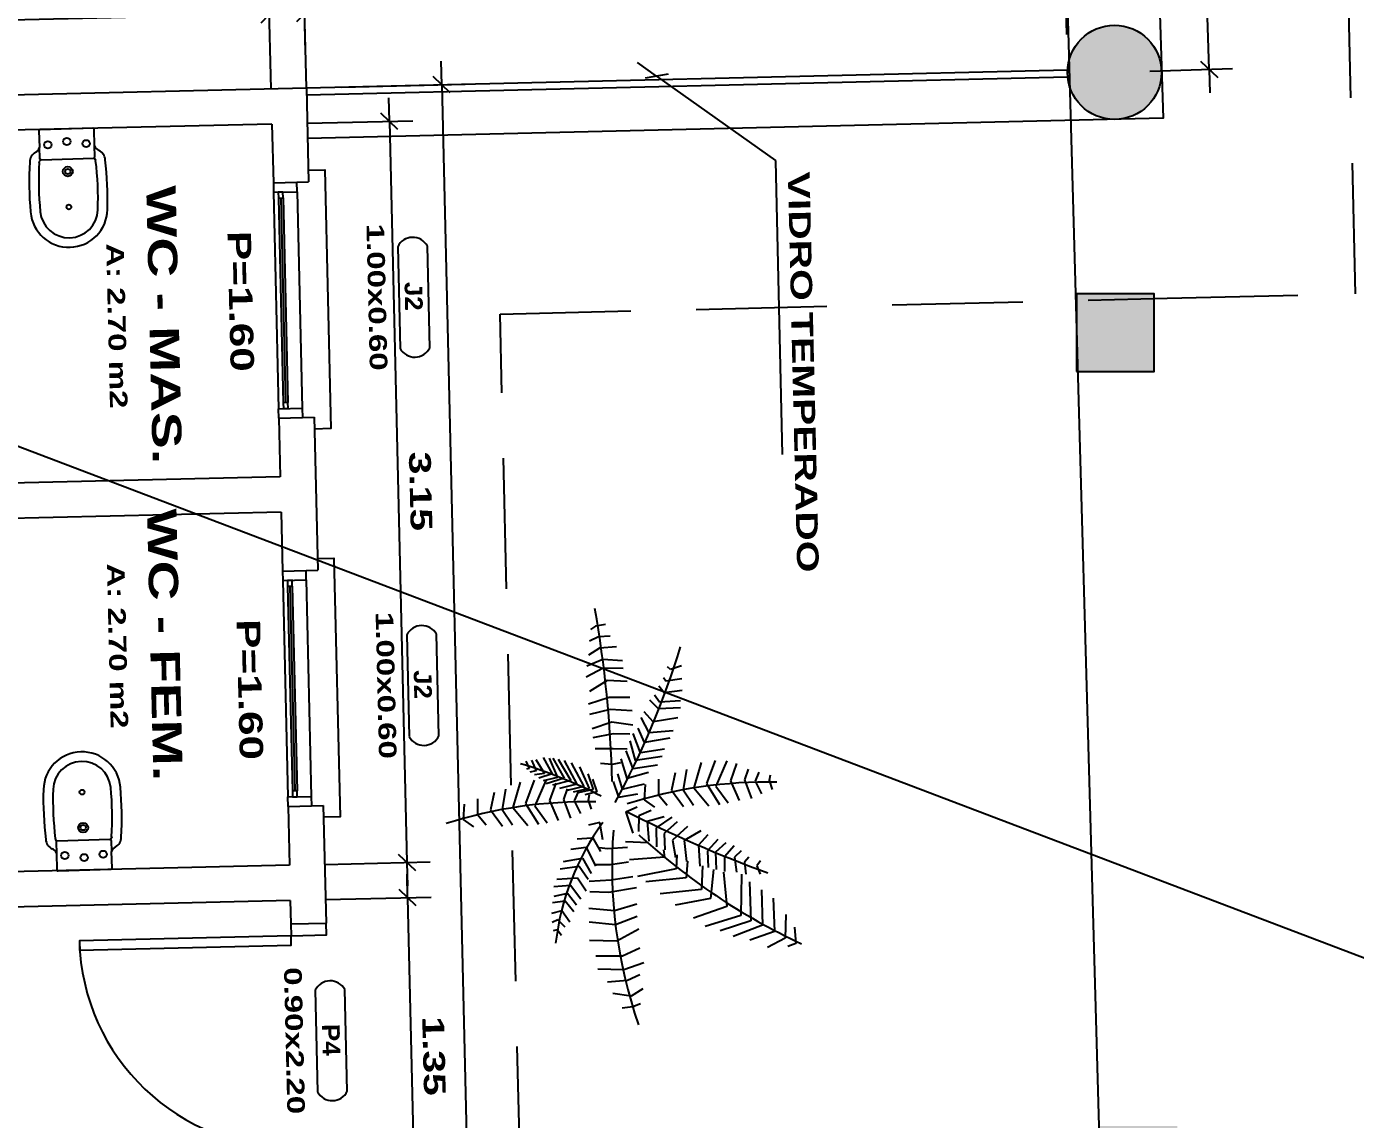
# Model space of a CAD drawing. Extents: x 346 to 515, y 162 to 297.
# Drawn here: x 480.33 to 485.98, y 224.28 to 228.92 of the extents above; entities that cross this region are included whole.
import ezdxf
from ezdxf.enums import TextEntityAlignment as Align
from ezdxf.xclip import XClip

# ---------------------------------------------------------------- set-up
doc = ezdxf.new("R2010")
doc.units = 0
doc.header["$LTSCALE"] = 35
doc.header["$XCLIPFRAME"] = 2
doc.linetypes.add('HIDDEN2', pattern=[4.7625, 3.175, -1.5875])
doc.layers.get('0').update_dxf_attribs({"linetype": 'CONTINUOUS'})
doc.layers.get('DEFPOINTS').update_dxf_attribs({"color": 2, "linetype": 'CONTINUOUS'})
for name, color, linetype in [('COBERTURA', 13, 'HIDDEN2'), ('COTA', 13, 'CONTINUOUS'), ('EQUIP', 7, 'CONTINUOUS'), ('ESPECARQ', 2, 'CONTINUOUS'), ('ESQUADRIA', 2, 'CONTINUOUS'), ('HACHURA', 13, 'CONTINUOUS'), ('L_DECA', 7, 'CONTINUOUS'), ('LPISO', 234, 'CONTINUOUS'), ('MOBIL_I', 10, 'CONTINUOUS'), ('NOVA-LINHA-PISO', 13, 'CONTINUOUS'), ('NOVO-PILARES', 1, 'CONTINUOUS'), ('PAREDE', 6, 'CONTINUOUS'), ('UNIDADE', 4, 'CONTINUOUS'), ('VEGET', 96, 'CONTINUOUS'), ('VIDRO', 5, 'CONTINUOUS')]:
    doc.layers.add(name, color=color, linetype=linetype)
doc.styles.add('REGUA100', font='cityb___.ttf', dxfattribs={"width": 1.4})
doc.styles.add('REGUA60', font='cityb___.ttf', dxfattribs={"width": 1.4})
doc.styles.add('REGUA80', font='cityb___.ttf', dxfattribs={"width": 1.4})
doc.dimstyles.get("Standard").update_dxf_attribs({"dimtxt": 0.18, "dimasz": 0.18, "dimexe": 0.18, "dimexo": 0.0625, "dimgap": 0.09, "dimtad": 0, "dimtih": 1, "dimtoh": 1, "dimdec": 4, "dimzin": 0, "dimdsep": 46, "dimtxsty": 'Standard', "dimcen": 0.09, "dimadec": 0, "dimazin": 0, "dimtfac": 1, "dimtdec": 4, "dimtofl": 0, "dimtmove": 0, "dimatfit": 3, "dimfxl": 1, "dimtolj": 1, "dimtzin": 0, "dimarcsym": 0})

# ---------------------------------------------------------------- blocks, each defined once
blk = doc.blocks.new('VGPALB_2')
at = {"color": 0}
for p, q in [((112.3, 152.9), (126.1, 153.8)), ((126.1, 153.8), (128.6, 146.8)), ((-13, 134.6), (-17.5, 135.6)), ((-5, 136.9), (-13, 134.6)), ((87.1, 135.3), (115.6, 135.8)), ((101.4, 145.9), (121.5, 144.6)), ((115.6, 135.8), (122.3, 114.7)), ((121.5, 144.6), (129, 129.6)), ((-12.5, 122.7), (-20, 126.1)), ((-1.6, 127.8), (-12.5, 122.7)), ((55.3, 125.2), (59.5, 122.1)), ((59.5, 122.1), (66.6, 124.8)), ((80, 125.7), (109.8, 125.7)), ((109.8, 125.7), (119, 100.6)), ((-13.9, 113.6), (-23, 116.9)), ((2.2, 119.2), (-13.9, 113.6)), ((51.9, 115.6), (56.1, 111.6)), ((72.9, 115.6), (106, 116)), ((106, 116), (113.9, 89.6)), ((-13.4, 101.8), (-28, 107.3)), ((3.7, 108.7), (-13.4, 101.8)), ((41.9, 103.2), (51.1, 94.9)), ((46.5, 109), (51.5, 103.2)), ((51.5, 103.2), (64.5, 104.6)), ((56.1, 111.6), (66.2, 112.5)), ((66.2, 109), (101.4, 107.6)), ((101.4, 107.6), (109.8, 76.9)), ((-30.5, 98.6), (-9.2, 88.9)), ((-11.4, 80.9), (6.5, 91.7)), ((-9.2, 88.9), (5.4, 99.1)), ((39.4, 96.2), (46.9, 87.4)), ((51.1, 94.9), (63.7, 94.4)), ((64.1, 93.6), (93.4, 95.8)), ((93.4, 95.8), (102.6, 67.2)), ((-31, 88.9), (-11.4, 80.9)), ((-8.2, 70), (7.6, 82.6)), ((32.2, 81.2), (40.6, 72.9)), ((36.4, 89.6), (45.6, 80.4)), ((45.6, 80.4), (59.9, 80.8)), ((46.9, 87.4), (61.6, 87.4)), ((61.6, 85.2), (86.3, 82.1)), ((86.3, 82.1), (91.3, 51.8)), ((-29.4, 76.9), (-8.2, 70)), ((-6.5, 60.9), (6.5, 69.4)), ((28.5, 75.1), (36.4, 61)), ((40.6, 72.9), (58.6, 73.8)), ((58.2, 76), (78.3, 74.7)), ((78.3, 74.7), (81.3, 39.5)), ((-112, 62.1), (-109, 52.7)), ((-100.9, 62.1), (-99.4, 48.4)), ((-91, 62.1), (-89.5, 46.8)), ((-82.3, 60.6), (-81.7, 42.6)), ((-76.4, 60.3), (-75.8, 41.7)), ((-68, 57.9), (-65.1, 36.8)), ((-23.9, 64.3), (-6.5, 60.9)), ((-6.5, 51.2), (7.6, 60.9)), ((24.7, 64.1), (36, 50.9)), ((36.4, 61), (54.4, 62.3)), ((54, 63.2), (68.3, 61.9)), ((68.3, 61.9), (70.8, 27.6)), ((-109, 52.7), (-111.4, 50.2)), ((-99.4, 48.4), (-102.3, 46.6)), ((-89.5, 46.8), (-95.3, 42.3)), ((-56.9, 53.6), (-55.7, 33.4)), ((-50.8, 50.8), (-47.6, 29.1)), ((-41.5, 45.9), (-38.8, 25.5)), ((-21.2, 54.6), (-6.5, 51.2)), ((-2.9, 40), (6, 47.2)), ((16.3, 50.9), (25.1, 37.3)), ((20.5, 55.3), (30.1, 43.9)), ((36, 50.9), (50.7, 53.1)), ((48.6, 54.4), (60.3, 53.6)), ((60.3, 53.6), (66.2, 20.6)), ((-81.7, 42.6), (-87.5, 38.6)), ((-75.8, 41.7), (-83.4, 34.6)), ((-65.1, 36.8), (-73.8, 29.4)), ((-35.4, 43.8), (-32.4, 21.2)), ((-28.1, 39.8), (-25.5, 19)), ((-16.3, 40.3), (-2.9, 40)), ((1.1, 27.8), (7.6, 36.3)), ((15.9, 44.3), (19.7, 29.8)), ((25.1, 37.3), (41.4, 37.3)), ((30.1, 43.9), (44, 44.3)), ((44, 43), (50.3, 43.9)), ((50.3, 43.9), (51.9, 14)), ((-55.7, 33.4), (-68.8, 26.7)), ((-47.6, 29.1), (-59.8, 23.9)), ((-38.8, 25.5), (-55.5, 19.6)), ((-22, 31.9), (-17.3, 13.8)), ((-8.3, 9.3), (-12.6, 28.2)), ((-12, 28.9), (1.1, 27.8)), ((10.4, 33.3), (14.6, 22.8)), ((14.6, 22.8), (28, 22.3)), ((19.7, 29.8), (36.4, 30.7)), ((37.7, 30.2), (36.4, 10.9)), ((139.5, 24.1), (145, 6.9)), ((161.7, 22.8), (167.6, 12.7)), ((-117.5, 12), (-118.9, -4.5)), ((-110.8, 12.6), (-111.7, -4.5)), ((-99.7, 15.7), (-100.9, -1.4)), ((-86, 17.5), (-86.6, 0.1)), ((-74.7, 19.3), (-76.4, 0.7)), ((-62.7, 19.6), (-65.4, 1.9)), ((-54.9, 16.9), (-55.7, 2.8)), ((-32.4, 21.2), (-49.3, 16.9)), ((-42.4, 14.2), (-42.9, 2.5)), ((-25.5, 19), (-40.9, 13.5)), ((-17.3, 13.8), (-34.2, 9)), ((-1.6, 5.9), (-4.2, 22.4)), ((7.2, 21.5), (11.2, 12)), ((11.2, 12), (29.3, 17.5)), ((41.4, 12.7), (41.9, -4.1)), ((53.6, 13.1), (55.7, -2.3)), ((66.2, 16.6), (68.7, -1.9)), ((75.8, 19.3), (79.2, -4.1)), ((89.6, 19.3), (94.7, 0.3)), ((100.1, 19.3), (106.8, 0.8)), ((111, 20.6), (120.7, 1.7)), ((126.9, 21), (133.6, 6.1)), ((149.6, 20.6), (154.2, 10)), ((167.6, 12.7), (165.1, -2.7)), ((174.3, 20.6), (176.8, 14)), ((176.8, 14), (177.6, 4.7)), ((-138.7, 2.2), (-138.2, -7.9)), ((-129.4, 7.1), (-128.6, -7.2)), ((-86.6, 0.1), (-81.4, -17.6)), ((-76.4, 0.7), (-72.4, -17)), ((-65.4, 1.9), (-60.4, -15.2)), ((-55.7, 2.8), (-52.5, -14.6)), ((-42.9, 2.5), (-43.2, -12.8)), ((-30.7, 8.3), (-29.5, 1.3)), ((-29.5, 1.3), (-30.7, -8.8)), ((-21.4, 5.6), (-8.3, 9.3)), ((-15, 1.6), (-1.6, 5.9)), ((94.7, 0.3), (92.2, -21.6)), ((106.8, 0.8), (103.9, -21.6)), ((120.7, 1.7), (119.4, -21.6)), ((133.6, 6.1), (132.8, -16.4)), ((145, 6.9), (144.1, -15)), ((154.2, 10), (155.4, -7.1)), ((-148.7, -1.7), (-147.5, -10.3)), ((-147.5, -10.3), (-144.6, -14.6)), ((-138.2, -7.9), (-134.7, -15.5)), ((-128.6, -7.2), (-123, -16.7)), ((-118.9, -4.5), (-113.7, -18.3)), ((-111.7, -4.5), (-104.4, -19.2)), ((-100.9, -1.4), (-91.9, -16.7)), ((34.3, -8.2), (19.4, -10.3)), ((19.4, -10.3), (21.4, -20.1)), ((32.2, -17), (44.1, -10.4)), ((41.9, -4.1), (41, -11.5)), ((55.7, -2.3), (55.3, -14.6)), ((68.7, -1.9), (69.5, -20.8)), ((79.2, -4.1), (78.3, -20.3)), ((-28.3, -26.7), (-9.6, -18.8)), ((-22.2, -19.8), (-8.7, -15.5)), ((-17.4, -15.8), (-6.7, -12.5)), ((-9.6, -18.8), (-6.7, -32.5)), ((-8.7, -15.5), (-6.2, -28.4)), ((-6.7, -12.5), (-4.2, -22.6)), ((0.2, -19.6), (-4.4, -18.6)), ((8.1, -17.3), (0.2, -19.6)), ((32.5, -17.7), (33.2, -29.9)), ((40.2, -22.6), (56.6, -14.9)), ((49.4, -26), (62.7, -18.8)), ((56.2, -28.9), (67.4, -21.5)), ((-33.8, -39.4), (-13.7, -29.1)), ((-31.7, -33.6), (-11.3, -23.3)), ((-13.7, -29.1), (-10.1, -43.9)), ((-11.3, -23.3), (-8.5, -37.6)), ((0.6, -31.5), (-6.9, -28)), ((11.5, -26.4), (0.6, -31.5)), ((41.4, -35.5), (40.2, -22.6)), ((51.8, -42.1), (49.4, -26)), ((57.9, -45.2), (56.2, -28.9)), ((77.5, -23.4), (66.2, -30.5)), ((66.2, -30.5), (67, -48)), ((84.2, -28.2), (72.5, -36.6)), ((89.2, -31.8), (79.2, -39.2)), ((-36, -49), (-19, -40)), ((-35.2, -44.7), (-16.7, -34.2)), ((-19, -40), (-14.4, -55.2)), ((-16.7, -34.2), (-13.1, -49.9)), ((-0.8, -40.6), (-9.9, -37.3)), ((15.3, -35), (-0.8, -40.6)), ((72.5, -36.6), (73.3, -50.7)), ((79.2, -39.2), (81.3, -51.1)), ((94.7, -34.4), (85.5, -41.4)), ((85.5, -41.4), (86.7, -52.4)), ((103.5, -37.9), (93.8, -44.5)), ((93.8, -44.5), (95.9, -53.3)), ((107.7, -41.9), (101.4, -48)), ((-36.9, -57.4), (-22.9, -50.1)), ((-36.3, -52.2), (-19.6, -45.4)), ((-35.4, -63.6), (-23.3, -56.5)), ((-23.3, -56.5), (-22.4, -64.9)), ((-22.9, -50.1), (-19.4, -61.3)), ((-19.6, -45.4), (-17.1, -57.8)), ((-17.3, -55.6), (3.9, -65.3)), ((-0.3, -52.4), (-14.9, -46.9)), ((16.8, -45.5), (-0.3, -52.4)), ((3.9, -65.3), (18.6, -55.1)), ((101.4, -48), (103.5, -52.9)), ((114.8, -45.4), (109.8, -48.9)), ((109.8, -48.9), (110.6, -52.4)), ((-34.9, -67.3), (-25.8, -63.6)), ((-25.8, -63.6), (-24.6, -68.8)), ((-17.9, -65.3), (1.7, -73.3)), ((1.7, -73.3), (19.6, -62.5)), ((-34.2, -72.2), (-27.9, -69.4)), ((-27.9, -69.4), (-27.4, -71.6)), ((-16.3, -77.3), (4.9, -84.2)), ((4.9, -84.2), (20.7, -71.6)), ((-10.8, -89.9), (6.6, -93.3)), ((6.6, -93.3), (19.6, -84.7)), ((-8.1, -99.6), (6.6, -103)), ((6.6, -103), (20.7, -93.3)), ((10.2, -114.2), (19.1, -107)), ((-3.2, -113.8), (10.2, -114.2)), ((14.2, -126.4), (20.7, -117.8)), ((1.1, -125.3), (14.2, -126.4))]:
    blk.add_line(p, q, dxfattribs=at)
for centre, radius, start, end in [((-356.1, 396.7), 538.2, 315.9636, 333.7318), ((384, 123.6), 395.6, 177.5116, 196.1981), ((-944.9, 526.2), 1084.9, 331.6939, 338.6524), ((-342, -590.2), 686, 59.8381, 71.8484), ((67.3, 408.2), 409.3, 264.2297, 287.7669), ((-10.8, -1015.9), 1016.9, 90.2413, 98.5833), ((341.3, -196.9), 392.2, 151.3416, 162.1709), ((150.2, 161.4), 213.8, 232.3504, 262.2028), ((397.1, -30.6), 395.6, 177.5116, 196.1981)]:
    blk.add_arc(centre, radius, start, end, dxfattribs=at)
blk = doc.blocks.new('DEV07')
at = {"layer": 'L_DECA'}
for p, q in [((-12.7, -8), (-12.7, -15.66)), ((12.2, -7.5), (-12.2, -7.5)), ((12.7, -15.66), (12.7, -8))]:
    blk.add_line(p, q, dxfattribs=at)
at = {"layer": 'L_DECA', "color": 1}
blk.add_line((-12.13, -21.27), (12.13, -21.27), dxfattribs=at)
at = {"layer": 'L_DECA', "color": 7}
for points in [[(-12.13, -21.27), (-12.13, -21.27), (-12.28, -21.24), (-12.49, -21.17), (-12.63, -20.95), (-12.7, -20.74), (-12.7, -20.6), (-12.7, -15.66)], [(12.13, -21.27), (12.13, -21.27), (12.28, -21.24), (12.42, -21.17), (12.56, -20.95), (12.63, -20.74), (12.7, -20.6), (12.7, -15.66)], [(-12.99, -22.47), (-12.99, -22.47), (-12.84, -21.98), (-12.56, -21.55), (-12.13, -21.27)], [(12.99, -22.47), (12.99, -22.47), (12.84, -21.98), (12.56, -21.55), (12.13, -21.27)]]:
    blk.add_lwpolyline(points, dxfattribs=at)
at = {"layer": 'L_DECA', "color": 1, "linetype": 'Continuous'}
for centre, radius in [((0, -13.27), 1.67), ((-8.83, -14.52), 1.67), ((8.83, -14.52), 1.67), ((0, -43.42), 1.11)]:
    blk.add_circle(centre, radius, dxfattribs=at)
at = {"layer": 'L_DECA', "color": 1}
for radius in [2.25, 1.23]:
    blk.add_circle((0, -27.08), radius, dxfattribs=at)
at = {"layer": 'L_DECA'}
for centre, radius, start, end in [((-12.2, -8), 0.5, 90, 180), ((12.2, -8), 0.5, 0, 90), ((-12.48, -22.24), 4.9, 114.88501, 179.45791), ((-15.99, -14.67), 3.44, 294.88501, 343.28623), ((15.99, -14.67), 3.44, 196.71377, 245.11499), ((12.48, -22.24), 4.9, 0.54209, 65.11499), ((137.12, -36.1), 155.13, 174.85424, 183.3547), ((129.68, -35.61), 143.27, 174.73805, 183.82963), ((-129.68, -35.61), 143.27, 356.17037, 5.26195), ((-137.12, -36.1), 155.13, 356.6453, 5.14576), ((0, -44.23), 17.77, 183.07295, 356.92705), ((0, -44.3), 13.3, 183.79722, 356.20278)]:
    blk.add_arc(centre, radius, start, end, dxfattribs=at)
blk = doc.blocks.new('INDESQ2')
at = {"color": 0, "linetype": 'ByBlock'}
for p, q in [((4.32, 2.96), (-4.32, 2.96)), ((-4.32, 0.44), (4.32, 0.44))]:
    blk.add_line(p, q, dxfattribs=at)
at = {"color": 0}
for centre, start, end in [((-3.67, 1.7), 117.3654, 242.6346), ((3.67, 1.7), 297.3654, 62.6346)]:
    blk.add_arc(centre, 1.42, start, end, dxfattribs=at)
at = {"style": 'REGUA60', "width": 1.4, "flags": 9}
blk.add_attdef('LOCAL', text='', height=1.5, dxfattribs=at).set_placement((-0.08, -4.35), align=Align.CENTER)
at = {"layer": 'ESPECARQ', "color": 0, "style": 'REGUA60'}
for tag, width, p in [('COD', 1.1, (-0.08, 0.95)), ('DIM', 1.4, (-0.08, -2.17))]:
    blk.add_attdef(tag, text='', height=1.5, dxfattribs=dict(at, width=width)).set_placement(p, align=Align.CENTER)
blk = doc.blocks.new('COTATR')
at = {"color": 6}
blk.add_line((-71, -71), (71, 71), dxfattribs=at)
at = {"color": 0, "linetype": 'ByBlock'}
blk.add_line((0, 0), (200, 0), dxfattribs=at)
blk = doc.blocks.new('*D125')
at = {"color": 0, "linetype": 'ByBlock'}
for p, q in [((479.5683, 228.6129), (479.5585, 229.0294)), ((481.3678, 228.6553), (481.358, 229.0718)), ((481.3598, 228.9718), (479.5613, 228.9294))]:
    blk.add_line(p, q, dxfattribs=at)
at = {"layer": 'DEFPOINTS', "color": 0, "linetype": 'ByBlock'}
for p in [(479.5608, 228.9294), (479.5718, 228.4629), (481.3713, 228.5053)]:
    blk.add_point(p, dxfattribs=at)
at = {"color": 0, "linetype": 'ByBlock', "xscale": 0.0005, "yscale": 0.0005, "zscale": 0.0005}
for p, rotation in [((479.5608, 228.9294), 181.3499029972141), ((481.3603, 228.9718), 1.349902997214087)]:
    blk.add_blockref('COTATR', p, dxfattribs=dict(at, rotation=rotation))
at = {"color": 2, "linetype": 'ByBlock', "insert": (480.4583, 229.0472), "char_height": 0.0925, "attachment_point": 5, "rotation": 1.3499, "style": 'REGUA60'}
blk.add_mtext('\\A1;1.80', dxfattribs=at)
blk = doc.blocks.new('*D131')
at = {"color": 0, "linetype": 'ByBlock'}
for p, q in [((484.749, 228.885), (484.7427, 229.1516)), ((481.5142, 228.8088), (481.5079, 229.0753)), ((484.7446, 229.0516), (481.5108, 228.9754))]:
    blk.add_line(p, q, dxfattribs=at)
at = {"layer": 'DEFPOINTS', "color": 0, "linetype": 'ByBlock'}
for p in [(481.5103, 228.9754), (484.7525, 228.7351), (481.5177, 228.6588)]:
    blk.add_point(p, dxfattribs=at)
at = {"color": 0, "linetype": 'ByBlock', "xscale": 0.0005, "yscale": 0.0005, "zscale": 0.0005}
for p, rotation in [((484.7451, 229.0516), 1.349902997212409), ((481.5103, 228.9754), 181.3499029972124)]:
    blk.add_blockref('COTATR', p, dxfattribs=dict(at, rotation=rotation))
at = {"color": 2, "linetype": 'ByBlock', "insert": (483.1254, 229.1098), "char_height": 0.0925, "attachment_point": 5, "rotation": 1.3499, "style": 'REGUA60'}
blk.add_mtext('\\A1;3.24', dxfattribs=at)
blk = doc.blocks.new('*D146')
at = {"color": 0, "linetype": 'ByBlock'}
for p, q in [((481.5213, 228.5089), (481.9702, 228.5194)), ((481.8703, 228.5166), (481.9444, 225.3685)), ((481.5955, 225.3597), (482.0444, 225.3703))]:
    blk.add_line(p, q, dxfattribs=at)
at = {"layer": 'DEFPOINTS', "color": 0, "linetype": 'ByBlock'}
for p in [(481.3713, 228.5053), (481.4455, 225.3562), (481.9445, 225.368)]:
    blk.add_point(p, dxfattribs=at)
at = {"color": 0, "linetype": 'ByBlock', "xscale": 0.0005, "yscale": 0.0005, "zscale": 0.0005}
for p, rotation in [((481.8703, 228.5171), 91.34990299721404), ((481.9445, 225.368), 271.349902997214)]:
    blk.add_blockref('COTATR', p, dxfattribs=dict(at, rotation=rotation))
at = {"color": 2, "linetype": 'ByBlock', "insert": (482.0028, 226.9448), "char_height": 0.0925, "attachment_point": 5, "rotation": 271.3499, "style": 'REGUA60'}
blk.add_mtext('\\A1;3.15', dxfattribs=at)
blk = doc.blocks.new('*D148')
at = {"color": 0, "linetype": 'ByBlock'}
for p, q in [((481.599, 225.2098), (482.048, 225.2204)), ((481.948, 225.2175), (481.9798, 223.8689)), ((481.6308, 223.8602), (482.0798, 223.8707))]:
    blk.add_line(p, q, dxfattribs=at)
at = {"layer": 'DEFPOINTS', "color": 0, "linetype": 'ByBlock'}
for p in [(481.4491, 225.2063), (481.4809, 223.8566), (481.9798, 223.8684)]:
    blk.add_point(p, dxfattribs=at)
at = {"color": 0, "linetype": 'ByBlock', "xscale": 0.0005, "yscale": 0.0005, "zscale": 0.0005}
for p, rotation in [((481.948, 225.218), 91.34990299721404), ((481.9798, 223.8684), 271.349902997214)]:
    blk.add_blockref('COTATR', p, dxfattribs=dict(at, rotation=rotation))
at = {"color": 2, "linetype": 'ByBlock', "insert": (482.0593, 224.5454), "char_height": 0.0925, "attachment_point": 5, "rotation": 271.3499, "style": 'REGUA60'}
blk.add_mtext('\\A1;1.35', dxfattribs=at)
blk = doc.blocks.new('*D149')
at = {"color": 0, "linetype": 'ByBlock'}
for p, q in [((481.6677, 228.6624), (482.1927, 228.6747)), ((482.0928, 228.6719), (482.3861, 216.2263)), ((481.961, 216.2158), (482.486, 216.2282))]:
    blk.add_line(p, q, dxfattribs=at)
at = {"layer": 'DEFPOINTS', "color": 0, "linetype": 'ByBlock'}
for p in [(481.5177, 228.6588), (481.811, 216.2123), (482.3861, 216.2258)]:
    blk.add_point(p, dxfattribs=at)
at = {"color": 0, "linetype": 'ByBlock', "xscale": 0.0005, "yscale": 0.0005, "zscale": 0.0005}
for p, rotation in [((482.0928, 228.6724), 91.34990299721404), ((482.3861, 216.2258), 271.349902997214)]:
    blk.add_blockref('COTATR', p, dxfattribs=dict(at, rotation=rotation))
at = {"color": 2, "linetype": 'ByBlock', "insert": (482.3357, 222.4514), "char_height": 0.0925, "attachment_point": 5, "rotation": 271.3499, "style": 'REGUA60'}
blk.add_mtext('\\A1;12.45', dxfattribs=at)
blk = doc.blocks.new('*D182')
at = {"color": 0, "linetype": 'ByBlock'}
for p, q in [((484.8758, 235.9562), (485.2282, 235.9673)), ((485.3546, 228.7379), (485.1282, 235.9636)), ((485.1022, 228.7295), (485.4545, 228.7405))]:
    blk.add_line(p, q, dxfattribs=at)
at = {"layer": 'DEFPOINTS', "color": 0, "linetype": 'ByBlock'}
for p in [(484.7259, 235.9515), (485.1282, 235.9641), (484.9523, 228.7248)]:
    blk.add_point(p, dxfattribs=at)
at = {"color": 0, "linetype": 'ByBlock', "xscale": 0.0005, "yscale": 0.0005, "zscale": 0.0005}
for p, rotation in [((485.1282, 235.9641), 91.79391226906057), ((485.3546, 228.7374), 271.7939122690606)]:
    blk.add_blockref('COTATR', p, dxfattribs=dict(at, rotation=rotation))
at = {"color": 2, "linetype": 'ByBlock', "insert": (485.3366, 232.3537), "char_height": 0.0925, "attachment_point": 5, "rotation": 271.7939, "style": 'REGUA60'}
blk.add_mtext('\\A1;7.23', dxfattribs=at)
blk = doc.blocks.new('INDUNI1')
at = {"color": 0, "style": 'REGUA100', "width": 1.4, "flags": 8}
for tag, p in [('NOME1', (0, 0)), ('NOME2', (0, -4.29))]:
    blk.add_attdef(tag, text='', height=2.5, dxfattribs=at).set_placement(p, align=Align.CENTER)
at = {"layer": 'ESPECARQ', "style": 'REGUA60', "width": 1.4}
blk.add_attdef('AREA', text='', height=1.5, dxfattribs=at).set_placement((0, -7.81), align=Align.CENTER)
at = {"layer": 'ESPECARQ', "style": 'REGUA60', "width": 1.4, "flags": 8}
for tag, p in [('PISO', (0, -10.31)), ('REVPAR', (0, -12.81)), ('PEDIR', (0, -15.31))]:
    blk.add_attdef(tag, text='', height=1.5, dxfattribs=at).set_placement(p, align=Align.CENTER)
blk = doc.blocks.new('*D208')
at = {"color": 0, "linetype": 'ByBlock'}
for p, q in [((481.5177, 228.6588), (481.5007, 229.3799)), ((481.5026, 229.2799), (474.6365, 229.1181)), ((474.6506, 228.497), (474.6336, 229.218))]:
    blk.add_line(p, q, dxfattribs=at)
at = {"layer": 'DEFPOINTS', "color": 0, "linetype": 'ByBlock'}
for p in [(474.636, 229.1181), (481.5213, 228.5089), (474.6542, 228.347)]:
    blk.add_point(p, dxfattribs=at)
at = {"color": 0, "linetype": 'ByBlock', "xscale": 0.0005, "yscale": 0.0005, "zscale": 0.0005}
for p, rotation in [((481.5031, 229.2799), 1.349902997214087), ((474.636, 229.1181), 181.3499029972141)]:
    blk.add_blockref('COTATR', p, dxfattribs=dict(at, rotation=rotation))
at = {"color": 2, "linetype": 'ByBlock', "insert": (478.0673, 229.2955), "char_height": 0.0925, "attachment_point": 5, "rotation": 1.3499, "style": 'REGUA60'}
blk.add_mtext('\\A1;6.87', dxfattribs=at)
blk = doc.blocks.new('A$C40B7076D')
at = {"layer": 'HACHURA'}
h = blk.add_hatch(color=256, dxfattribs=at)
edge = h.paths.add_edge_path()
edge.add_arc((8.9495, 1.853), 0.2, 0, 360)
edge = h.paths.add_edge_path()
edge.add_arc((1.7194, 1.7969), 0.2, 0, 360)
edge = h.paths.add_edge_path()
edge.add_arc((2.2294, -7.2216), 0.2, 0, 360)
edge = h.paths.add_edge_path()
edge.add_arc((1.7345, -3.5322), 0.2, 0, 360)
edge = h.paths.add_edge_path()
edge.add_arc((3.616, -10.5423), 0.2, 0, 360)
edge = h.paths.add_edge_path()
edge.add_arc((5.8918, -13.4881), 0.2, 0, 360)
edge = h.paths.add_edge_path()
edge.add_arc((9.0132, -10.3667), 0.2, 0, 360)
edge = h.paths.add_edge_path()
edge.add_arc((15.7345, -17.5322), 0.2, 0, 360)
edge = h.paths.add_edge_path()
edge.add_arc((22.7345, -15.6565), 0.2, 0, 360)
edge = h.paths.add_edge_path()
edge.add_arc((19.358, -17.0551), 0.2, 0, 360)
edge = h.paths.add_edge_path()
edge.add_arc((12.111, -17.0551), 0.2, 0, 360)
edge = h.paths.add_edge_path()
edge.add_arc((8.7345, -15.6565), 0.2, 0, 360)
edge = h.paths.add_edge_path()
edge.add_arc((25.634, -13.4317), 0.2, 0, 360)
edge = h.paths.add_edge_path()
edge.add_arc((27.8588, -10.5322), 0.2, 0, 360)
edge = h.paths.add_edge_path()
edge.add_arc((25.6454, -20.9984), 0.2, 0, 360)
edge = h.paths.add_edge_path()
edge.add_arc((30.0852, -17.6699), 0.2, 0, 360)

msp = doc.modelspace()

# ---------------------------------------------------------------- hatches: boundary and pattern name
at = {"layer": 'NOVO-PILARES'}
h = msp.add_hatch(color=256, dxfattribs=at)
h.paths.add_polyline_path([(428.20521, 266.74258), (428.53521, 266.74258), (428.53521, 267.07258), (428.20521, 267.07258)])
h.paths.add_polyline_path([(428.21378, 263.19829), (428.54378, 263.19829), (428.54378, 263.52829), (428.21378, 263.52829)])
h.paths.add_polyline_path([(428.22236, 259.65401), (428.55236, 259.65401), (428.55236, 259.98401), (428.22236, 259.98401)])
h.paths.add_polyline_path([(428.23093, 256.10972), (428.56093, 256.10972), (428.56093, 256.43972), (428.23093, 256.43972)])
h.paths.add_polyline_path([(428.2395, 252.56544), (428.5695, 252.56544), (428.5695, 252.89544), (428.2395, 252.89544)])
h.paths.add_polyline_path([(428.24807, 249.02115), (428.57807, 249.02115), (428.57807, 249.35115), (428.24807, 249.35115)])
h.paths.add_polyline_path([(484.39376, 241.59211), (484.72376, 241.59211), (484.72376, 241.92211), (484.39376, 241.92211)])
h.paths.add_polyline_path([(484.493, 238.05725), (484.823, 238.05725), (484.823, 238.38725), (484.493, 238.38725)])
h.paths.add_polyline_path([(484.59224, 234.5224), (484.92224, 234.5224), (484.92224, 234.8524), (484.59224, 234.8524)])
h.paths.add_polyline_path([(484.69148, 230.98754), (485.02148, 230.98754), (485.02148, 231.31754), (484.69148, 231.31754)])
h.paths.add_polyline_path([(484.79072, 227.45268), (485.12072, 227.45268), (485.12072, 227.78268), (484.79072, 227.78268)])
h.paths.add_polyline_path([(483.70259, 266.81775), (484.03259, 266.81775), (484.03259, 267.14775), (483.70259, 267.14775)])
h.paths.add_polyline_path([(483.7997, 263.25759), (484.1297, 263.25759), (484.1297, 263.58759), (483.7997, 263.58759)])
h.paths.add_polyline_path([(483.89681, 259.69744), (484.22681, 259.69744), (484.22681, 260.02744), (483.89681, 260.02744)])
h.paths.add_polyline_path([(483.99393, 256.13729), (484.32393, 256.13729), (484.32393, 256.46729), (483.99393, 256.46729)])
h.paths.add_polyline_path([(484.09104, 252.57714), (484.42104, 252.57714), (484.42104, 252.90714), (484.09104, 252.90714)])
h.paths.add_polyline_path([(484.18815, 249.01699), (484.51815, 249.01699), (484.51815, 249.34699), (484.18815, 249.34699)])
h.paths.add_polyline_path([(448.35967, 270.47028), (448.68966, 270.47089), (448.68905, 270.80089), (448.35905, 270.80027)])
h.paths.add_polyline_path([(445.02676, 270.46716), (445.35676, 270.46777), (445.35615, 270.79777), (445.02615, 270.79715)])
h.paths.add_polyline_path([(441.69386, 270.46404), (442.02386, 270.46465), (442.02324, 270.79465), (441.69325, 270.79404)])
h.paths.add_polyline_path([(438.36096, 270.46092), (438.69096, 270.46153), (438.69034, 270.79153), (438.36034, 270.79092)])
h.paths.add_polyline_path([(435.02806, 270.4578), (435.35806, 270.45841), (435.35744, 270.78841), (435.02744, 270.7878)])
h.paths.add_polyline_path([(431.69516, 270.45468), (432.02516, 270.45529), (432.02454, 270.78529), (431.69454, 270.78468)])
h.paths.add_polyline_path([(480.42533, 270.86463), (480.09533, 270.86432), (480.09564, 270.53432), (480.42564, 270.53463)])
h.paths.add_polyline_path([(477.07977, 270.8558), (476.74977, 270.85549), (476.75008, 270.52549), (477.08008, 270.5258)])
h.paths.add_polyline_path([(473.73421, 270.84697), (473.40421, 270.84666), (473.40451, 270.51666), (473.73451, 270.51697)])
h.paths.add_polyline_path([(470.38865, 270.83814), (470.05865, 270.83783), (470.05895, 270.50783), (470.38895, 270.50814)])
h.paths.add_polyline_path([(467.04308, 270.82931), (466.71309, 270.82901), (466.71339, 270.49901), (467.04339, 270.49931)])
h.paths.add_polyline_path([(463.69752, 270.82048), (463.36752, 270.82018), (463.36783, 270.49018), (463.69783, 270.49048)])
h.paths.add_polyline_path([(428.25664, 241.59401), (428.58664, 241.59401), (428.58664, 241.92401), (428.25664, 241.92401)])
h.paths.add_polyline_path([(428.25664, 238.04115), (428.58664, 238.04115), (428.58664, 238.37115), (428.25664, 238.37115)])
h.paths.add_polyline_path([(428.25664, 234.48829), (428.58664, 234.48829), (428.58664, 234.81829), (428.25664, 234.81829)])
h.paths.add_polyline_path([(428.25664, 230.93544), (428.58664, 230.93544), (428.58664, 231.26544), (428.25664, 231.26544)])
h.paths.add_polyline_path([(484.29465, 245.28271), (484.62452, 245.29197), (484.61526, 245.62184), (484.28539, 245.61258)])
h.paths.add_polyline_path([(483.60548, 270.54331), (483.93548, 270.5429), (483.93589, 270.8729), (483.60589, 270.87331)])
h.paths.add_polyline_path([(428.25664, 245.31186), (428.58664, 245.31186), (428.58664, 245.64186), (428.25664, 245.64186)])
h.paths.add_polyline_path([(428.52664, 270.78186), (428.19664, 270.78186), (428.19664, 270.45186), (428.52664, 270.45186)])
h.paths.add_polyline_path([(459.75662, 270.533), (460.18662, 270.53247), (460.18715, 270.96247), (459.75715, 270.963)])
h.paths.add_polyline_path([(451.85662, 270.54283), (452.28662, 270.5423), (452.28716, 270.9723), (451.85716, 270.97283)])
h.paths.add_polyline_path([(485.30088, 209.44603), (485.63088, 209.44603), (485.63088, 209.77603), (485.30088, 209.77603)])
h.paths.add_polyline_path([(485.2016, 212.98213), (485.5316, 212.98213), (485.5316, 213.31213), (485.2016, 213.31213)])
h.paths.add_polyline_path([(484.88996, 223.91782), (485.21996, 223.91782), (485.21996, 224.24782), (484.88996, 224.24782)])
h.paths.add_polyline_path([(484.9892, 220.38297), (485.3192, 220.38297), (485.3192, 220.71297), (484.9892, 220.71297)])
h.paths.add_polyline_path([(428.25664, 227.38258), (428.58664, 227.38258), (428.58664, 227.71258), (428.25664, 227.71258)])
h.paths.add_polyline_path([(428.25664, 223.82972), (428.58664, 223.82972), (428.58664, 224.15972), (428.25664, 224.15972)])
h.paths.add_polyline_path([(428.25664, 216.56986), (428.25664, 216.23986), (428.58664, 216.23986), (428.58664, 216.56986)])
h.paths.add_polyline_path([(428.25664, 213.02786), (428.25664, 212.69786), (428.58664, 212.69786), (428.58664, 213.02786)])
h.paths.add_polyline_path([(428.25664, 209.48586), (428.25664, 209.15586), (428.58664, 209.15586), (428.58664, 209.48586)])
h.paths.add_polyline_path([(485.09783, 216.67398), (485.4277, 216.68324), (485.41843, 217.01311), (485.08856, 217.00385)])
h.paths.add_polyline_path([(428.25664, 220.11186), (428.58664, 220.11186), (428.58664, 220.44186), (428.25664, 220.44186)])
h.paths.add_polyline_path([(467.89677, 202.52971), (467.56677, 202.5294), (467.56708, 202.1994), (467.89708, 202.19971)])
h.paths.add_polyline_path([(471.4494, 202.52971), (471.1194, 202.5294), (471.11971, 202.1994), (471.44971, 202.19971)])
h.paths.add_polyline_path([(475.00203, 202.52971), (474.67203, 202.5294), (474.67234, 202.1994), (475.00234, 202.19971)])
h.paths.add_polyline_path([(478.55466, 202.52971), (478.22466, 202.5294), (478.22497, 202.1994), (478.55497, 202.19971)])
h.paths.add_polyline_path([(482.10729, 202.52971), (481.77729, 202.5294), (481.7776, 202.1994), (482.1076, 202.19971)])
h.paths.add_polyline_path([(485.40015, 205.90992), (485.73015, 205.90992), (485.73015, 206.23992), (485.40015, 206.23992)])
h.paths.add_polyline_path([(485.50418, 202.19968), (485.83405, 202.20894), (485.82479, 202.53881), (485.49492, 202.52955)])
h.paths.add_polyline_path([(431.82158, 202.42156), (431.49159, 202.41926), (431.49389, 202.08927), (431.82388, 202.09157)])
h.paths.add_polyline_path([(434.89153, 202.44011), (434.56154, 202.43781), (434.56384, 202.10782), (434.89383, 202.11012)])
h.paths.add_polyline_path([(437.96147, 202.45866), (437.63148, 202.45635), (437.63378, 202.12636), (437.96377, 202.12867)])
h.paths.add_polyline_path([(441.03142, 202.4772), (440.70142, 202.4749), (440.70373, 202.14491), (441.03372, 202.14721)])
h.paths.add_polyline_path([(444.10136, 202.49575), (443.77137, 202.49345), (443.77367, 202.16346), (444.10366, 202.16576)])
h.paths.add_polyline_path([(447.17131, 202.5143), (446.84131, 202.512), (446.84362, 202.182), (447.17361, 202.18431)])
h.paths.add_polyline_path([(428.25664, 205.94386), (428.25664, 205.61386), (428.58664, 205.61386), (428.58664, 205.94386)])
h.paths.add_polyline_path([(428.25664, 202.07186), (428.58664, 202.07186), (428.58664, 202.40186), (428.25664, 202.40186)])

# ---------------------------------------------------------------- linework, layer by layer
at = {"layer": 'COBERTURA', "ltscale": 0.005}
msp.add_lwpolyline([(482.66264, 214.03174), (482.3406, 227.69794), (485.17649, 227.76477), (485.97626, 227.78362), (485.76, 236.96107), (484.50078, 236.9314)], dxfattribs=at)
at = {"layer": 'ESQUADRIA', "color": 1}
for p, q in [((481.37814, 228.21541), (481.39981, 227.29567)), ((481.39872, 228.19089), (481.41922, 227.32113)), ((481.41872, 228.19136), (481.43921, 227.32161)), ((481.47811, 228.21777), (481.49979, 227.29803)), ((481.41701, 226.56587), (481.43869, 225.64613)), ((481.4376, 226.54135), (481.45809, 225.67159)), ((481.45759, 226.54182), (481.47809, 225.67206)), ((481.51698, 226.56823), (481.53866, 225.64848))]:
    msp.add_line(p, q, dxfattribs=at)
at = {"layer": 'ESQUADRIA'}
for points in [[(481.52598, 228.30892), (481.59596, 228.31057), (481.62187, 227.21088), (481.55189, 227.20923)], [(481.3772, 228.2554), (481.37814, 228.21541), (481.47811, 228.21777), (481.47717, 228.25776)], [(481.40076, 227.25568), (481.39981, 227.29567), (481.49979, 227.29803), (481.50073, 227.25804)], [(481.56485, 226.65938), (481.63483, 226.66103), (481.66074, 225.56134), (481.59076, 225.55969)], [(481.41607, 226.60586), (481.41701, 226.56587), (481.51698, 226.56823), (481.51604, 226.60822)], [(481.43963, 225.60614), (481.43869, 225.64613), (481.53866, 225.64848), (481.5396, 225.60849)], [(481.45141, 225.10628), (481.45258, 225.05629), (481.60254, 225.05983), (481.60137, 225.10981)]]:
    msp.add_lwpolyline(points, dxfattribs=at)
for points in [[(481.39814, 228.21589), (481.39872, 228.19089), (481.41872, 228.19136), (481.41813, 228.21636)], [(481.4398, 227.29661), (481.43921, 227.32161), (481.41922, 227.32113), (481.41981, 227.29614)], [(481.43701, 226.56634), (481.4376, 226.54135), (481.45759, 226.54182), (481.457, 226.56681)], [(481.47867, 225.64707), (481.47809, 225.67206), (481.45809, 225.67159), (481.45868, 225.6466)], [(481.45258, 225.05629), (480.55283, 225.03509), (480.55378, 224.9951), (481.45353, 225.0163)]]:
    msp.add_lwpolyline(points, close=True, dxfattribs=at)
at = {"layer": 'HACHURA'}
msp.add_circle((484.95225, 228.72476), 0.2, dxfattribs=at)
at = {"layer": 'LPISO'}
msp.add_lwpolyline([(485.10861, 230.12135), (485.15846, 228.52956), (481.5228, 228.44389)], dxfattribs=at)
at = {"layer": 'MOBIL_I'}
msp.add_arc((481.45258, 225.05629), 0.9, 181.3499, 271.3499, dxfattribs=at)
at = {"layer": 'NOVA-LINHA-PISO'}
msp.add_line((483.58709, 270.50392), (485.4898, 202.73004), dxfattribs=at)
at = {"layer": 'NOVO-PILARES'}
msp.add_lwpolyline([(484.79121, 227.45325), (485.12121, 227.45325), (485.12121, 227.78325), (484.79121, 227.78325)], close=True, dxfattribs=at)
at = {"layer": 'PAREDE'}
for p, q in [((478.14967, 228.57946), (481.51773, 228.65883)), ((481.51773, 228.65883), (481.52716, 228.25894)), ((481.37131, 228.50533), (479.57181, 228.46293)), ((481.37131, 228.50533), (481.3772, 228.2554)), ((481.3772, 228.2554), (481.52716, 228.25894)), ((481.40076, 227.25568), (481.55072, 227.25921)), ((481.40076, 227.25568), (481.40665, 227.00575)), ((481.55072, 227.25921), (481.56603, 226.6094)), ((481.40665, 227.00575), (479.60715, 226.96335)), ((481.41018, 226.85579), (479.61068, 226.81339)), ((481.41018, 226.85579), (481.41607, 226.60586)), ((481.41607, 226.60586), (481.56603, 226.6094)), ((481.43963, 225.60614), (481.58959, 225.60967)), ((481.43963, 225.60614), (481.44552, 225.35621)), ((481.58959, 225.60967), (481.60137, 225.10981)), ((481.44552, 225.35621), (479.64602, 225.3138)), ((481.44905, 225.20625), (479.64955, 225.16385)), ((481.44905, 225.20625), (481.45141, 225.10628)), ((481.45141, 225.10628), (481.60137, 225.10981))]:
    msp.add_line(p, q, dxfattribs=at)
at = {"layer": 'VIDRO'}
for p, q in [((481.51773, 228.65883), (484.75252, 228.73505)), ((481.51844, 228.62883), (484.75322, 228.70506)), ((481.40872, 228.19113), (481.42922, 227.32137)), ((481.44759, 226.54159), (481.46809, 225.67183))]:
    msp.add_line(p, q, dxfattribs=at)

# ---------------------------------------------------------------- block references
at = {"layer": 'EQUIP', "xscale": 0.009226753118143248, "yscale": 0.009226753118143248, "zscale": 0.009226753118143248}
for p, rotation in [((480.49579, 228.55329), 1.790000000008018), ((480.57674, 225.26589), 181.790000000008)]:
    msp.add_blockref('DEV07', p, dxfattribs=dict(at, rotation=rotation))
at = {"layer": 'ESPECARQ', "xscale": 0.05, "yscale": 0.05, "zscale": 0.05, "rotation": 271.349902997214}
for p, values in [((481.88884, 227.76732), {'COD': 'J2', 'DIM': '1.00x0.60'}), ((481.92771, 226.11778), {'COD': 'J2', 'DIM': '1.00x0.60'}), ((481.53817, 224.60818), {'COD': 'P4', 'DIM': '0.90x2.20'})]:
    msp.add_blockref('INDESQ2', p, dxfattribs=at).add_auto_attribs(values)
at = {"layer": 'HACHURA'}
ref = msp.add_blockref('A$C40B7076D', (482.88898, 237.62812), dxfattribs=dict(at, rotation=271.349902997214))
XClip(ref).set_block_clipping_path([(13.0209199751, 3.5274677975), (-1.8258018467, 3.6342371682), (1.2361120972, -17.2213730109), (18.5038819152, -21.91922374), (32.4605125193, -23.0936864223), (33.10137808, -6.6867986165), (17.5069798674, -5.619105305), (9.140122227, -11.562598209), (7.6091652551, -10.2813662879), (7.6447688651, -9.6763399417)])
at = {"layer": 'UNIDADE', "xscale": 0.05, "yscale": 0.05, "zscale": 0.05, "rotation": 271.349902997214}
for p, values in [((481.06527, 227.65615), {'NOME2': 'WC - MAS.', 'AREA': 'A: 2.70 m2'}), ((481.06832, 226.29615), {'NOME2': 'WC - FEM.', 'AREA': 'A: 2.70 m2'})]:
    msp.add_blockref('INDUNI1', p, dxfattribs=at).add_auto_attribs(values)
at = {"layer": 'VEGET', "xscale": 0.005, "yscale": 0.005, "zscale": 0.005, "rotation": 271.3499029972129}
msp.add_blockref('VGPALB_2', (482.81476, 225.63605), dxfattribs=at)

# ---------------------------------------------------------------- texts
at = {"layer": 'COTA', "color": 2, "insert": (483.60935, 228.30244), "char_height": 0.0925, "attachment_point": 4, "rotation": 271.3499, "style": 'REGUA60'}
msp.add_mtext('\\A1;VIDRO TEMPERADO', dxfattribs=at)
at = {"layer": 'ESPECARQ', "style": 'REGUA80', "width": 1.4}
for p in [(481.23902, 227.75201), (481.27789, 226.10247)]:
    msp.add_text('P=1.60', height=0.1, rotation=271.3499, dxfattribs=at).set_placement(p, align=Align.MIDDLE)

# ---------------------------------------------------------------- dimensions: what is measured, and where the dimension line sits
at = {"layer": 'COTA'}
for p1, p2, distance, override, picture, middle in [((484.95225, 228.72476), (484.72591, 235.95155), -0.40251, {"dimscale": 0.05, "dimtxt": 1.85, "dimasz": 0.01, "dimexe": 2, "dimexo": 3, "dimgap": 0.98, "dimtad": 1, "dimtih": 0, "dimtoh": 0, "dimdec": 2, "dimrnd": 0.005, "dimlunit": 6, "dimtxsty": 'REGUA60', "dimblk": 'COTATR', "dimcen": 4, "dimdle": 4, "dimclrt": 2, "dimaunit": 1}, '*D182', (485.3366, 232.35373)), ((484.75252, 228.73505), (481.51773, 228.65883), -0.31664, {"dimscale": 0.05, "dimtxt": 1.85, "dimasz": 0.01, "dimexe": 2, "dimexo": 3, "dimgap": 0.98, "dimtad": 1, "dimtih": 0, "dimtoh": 0, "dimdec": 2, "dimlunit": 6, "dimtxsty": 'REGUA60', "dimblk": 'COTATR', "dimcen": 4, "dimdle": 4, "dimclrt": 2, "dimaunit": 1}, '*D131', (483.1254, 229.1098))]:
    dim = msp.add_aligned_dim(p1=p1, p2=p2, distance=distance, dimstyle='Standard', override=override, dxfattribs=at)
    dim.commit()
    dim.dimension.update_dxf_attribs({"geometry": picture, "text_midpoint": middle})
for base, p1, p2, angle, override, picture, middle in [((474.63601, 229.11806), (481.52127, 228.50887), (474.65417, 228.34705), 1.3499, {"dimscale": 0.05, "dimtxt": 1.85, "dimasz": 0.01, "dimexe": 2, "dimexo": 3, "dimgap": 0.98, "dimtad": 1, "dimtih": 0, "dimtoh": 0, "dimdec": 2, "dimlunit": 6, "dimtxsty": 'REGUA60', "dimblk": 'COTATR', "dimcen": 4, "dimdle": 4, "dimclrt": 2, "dimaunit": 1}, '*D208', (478.06728, 229.29552)), ((479.56082, 228.92944), (481.37131, 228.50533), (479.57181, 228.46293), 1.3499, {"dimscale": 0.05, "dimtxt": 1.85, "dimasz": 0.01, "dimexe": 2, "dimexo": 3, "dimgap": 0.98, "dimtad": 1, "dimtih": 0, "dimtoh": 0, "dimdec": 2, "dimlunit": 6, "dimtxsty": 'REGUA60', "dimblk": 'COTATR', "dimcen": 4, "dimdle": 4, "dimclrt": 2, "dimaunit": 1}, '*D125', (480.45829, 229.04719)), ((482.38607, 216.22584), (481.51773, 228.65883), (481.81103, 216.21229), 271.3499, {"dimscale": 0.05, "dimtxt": 1.85, "dimasz": 0.01, "dimexe": 2, "dimexo": 3, "dimgap": 0.98, "dimtad": 1, "dimtih": 0, "dimtoh": 0, "dimdec": 2, "dimrnd": 0.005, "dimlunit": 6, "dimtxsty": 'REGUA60', "dimblk": 'COTATR', "dimcen": 4, "dimdle": 4, "dimclrt": 2, "dimaunit": 1}, '*D149', (482.33574, 222.45138)), ((481.94446, 225.36797), (481.37131, 228.50533), (481.44552, 225.35621), 271.3499, {"dimscale": 0.05, "dimtxt": 1.85, "dimasz": 0.01, "dimexe": 2, "dimexo": 3, "dimgap": 0.98, "dimtad": 1, "dimtih": 0, "dimtoh": 0, "dimdec": 2, "dimrnd": 0.005, "dimlunit": 6, "dimtxsty": 'REGUA60', "dimblk": 'COTATR', "dimcen": 4, "dimdle": 4, "dimclrt": 2, "dimaunit": 1}, '*D146', (482.00281, 226.94478)), ((481.9798, 223.86838), (481.44905, 225.20625), (481.48085, 223.85662), 271.3499, {"dimscale": 0.05, "dimtxt": 1.85, "dimasz": 0.01, "dimexe": 2, "dimexo": 3, "dimgap": 0.98, "dimtad": 1, "dimtih": 0, "dimtoh": 0, "dimdec": 2, "dimrnd": 0.005, "dimlunit": 6, "dimtxsty": 'REGUA60', "dimblk": 'COTATR', "dimcen": 4, "dimdle": 4, "dimclrt": 2, "dimaunit": 1}, '*D148', (482.05935, 224.54544))]:
    dim = msp.add_linear_dim(base=base, p1=p1, p2=p2, angle=angle, dimstyle='Standard', override=override, dxfattribs=at)
    dim.commit()
    dim.dimension.update_dxf_attribs({"geometry": picture, "text_midpoint": middle})

# ---------------------------------------------------------------- leaders
at = {"layer": 'COTA', "annotation_type": 0, "has_hookline": 1, "hookline_direction": 0, "text_width": 1.19985, "horizontal_direction": (0.023558, -0.999722, 0)}
msp.add_leader([(483.00638, 228.70824), (483.51095, 228.34964), (483.51096, 228.34914)], dimstyle='Standard', override={"dimscale": 0.05, "dimtxt": 1.85, "dimasz": 0.01, "dimexe": 2, "dimexo": 3, "dimgap": 0.98, "dimtad": 1, "dimtih": 0, "dimtoh": 0, "dimdec": 2, "dimtxsty": 'REGUA60', "dimcen": 4, "dimdle": 4, "dimclrt": 2, "dimaunit": 1, "dimldrblk": 'COTATR'}, dxfattribs=at)

doc.saveas('drawing.dxf')
